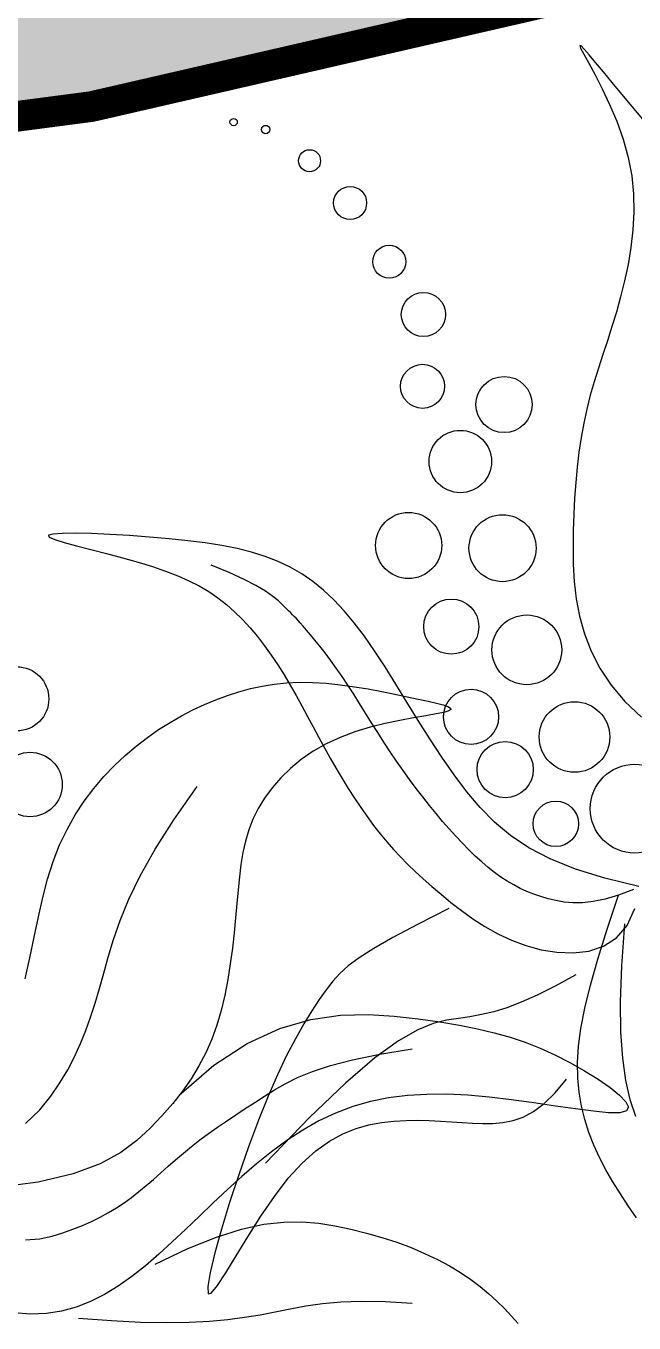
# Model space of a CAD drawing. Header units: millimetres. Extents: x -1030105 to 906887, y -616134 to 1220667.
# Drawn here: x -60315 to -59325, y 568395 to 570508 of the extents above; entities that cross this region are included whole.
import ezdxf

# ---------------------------------------------------------------- set-up
doc = ezdxf.new("R2010")
doc.units = ezdxf.units.MM
doc.header["$MEASUREMENT"] = 0
doc.linetypes.add('DASH', pattern=[0.35, 0.25, -0.1])
doc.linetypes.add('DASHED', pattern=[0.75, 0.5, -0.25])
doc.layers.add('A-Furniture', color=143, linetype='Continuous')
doc.layers.add('A-Tree', color=98, linetype='Continuous')

# ---------------------------------------------------------------- blocks, each defined once
blk = doc.blocks.new('FUR')
at = {"layer": 'A-Furniture'}
blk.add_spline([(-8924.5, 45569), (-9840.5, 46091), (-12717.5, 46169), (-14973, 44562.5), (-20083.5, 44491.5), (-23993, 44398), (-25667, 42475.5), (-25418.5, 38977.5), (-21694.5, 37961.5), (-18510.5, 39186), (-13807.5, 38872), (-11600.5, 38312), (-7940, 38737), (-6709.9, 41431.9), (-8090, 44723), (-8924.5, 45569)], degree=3, dxfattribs=at)
at = {"layer": 'A-Furniture', "color": 8, "linetype": 'DASH', "ltscale": 50}
blk.add_spline([(-24161.5, 43901.5), (-24929, 43197), (-25535, 41016.5), (-24810, 39236.5), (-22741, 38149.5), (-21173.5, 38284.5), (-19403.5, 39162), (-17511, 40056.5), (-14856, 39790), (-13171, 38926.5), (-10565.5, 38425), (-9218.9, 38750.4), (-8091.4, 39308.9), (-7137, 40371), (-6960.5, 41929), (-8203.4, 44461.9), (-10044.5, 45803.5), (-12023, 45569), (-13737, 44462.5), (-16065.5, 43902.5), (-18178.5, 43889), (-22821, 44399), (-24161.5, 43901.5)], degree=3, dxfattribs=at)
blk = doc.blocks.new('CAY8')
at = {"color": 0, "linetype": 'ByBlock'}
for p, q in [((228.54, 579.78), (227.78, 579.99)), ((227.78, 579.99), (228.43, 578.51)), ((228.43, 578.51), (230.56, 575.2)), ((230.56, 578.06), (228.54, 579.78)), ((233.71, 575.04), (230.56, 578.06)), ((230.56, 575.2), (233.91, 570.21)), ((237.82, 570.92), (233.71, 575.04)), ((233.91, 570.21), (238.16, 563.77)), ((242.77, 565.9), (237.82, 570.92)), ((248.41, 560.19), (242.77, 565.9)), ((238.16, 563.77), (242.98, 556.1)), ((254.6, 553.97), (248.41, 560.19)), ((242.98, 556.1), (248.06, 547.43)), ((261.18, 547.41), (254.6, 553.97)), ((248.06, 547.43), (253.06, 537.99)), ((268.04, 540.57), (261.18, 547.41)), ((253.06, 537.99), (257.66, 528)), ((257.66, 528), (261.54, 517.69)), ((261.54, 517.69), (264.43, 507.24)), ((264.43, 507.24), (266.38, 496.76)), ((266.38, 496.76), (267.5, 486.3)), ((267.5, 486.3), (267.88, 475.94)), ((267.88, 475.94), (267.63, 465.72)), ((267.63, 465.72), (266.87, 455.71)), ((266.87, 455.71), (265.69, 445.98)), ((265.69, 445.98), (264.21, 436.59)), ((264.21, 436.59), (262.51, 427.57)), ((262.51, 427.57), (260.69, 418.89)), ((260.69, 418.89), (258.78, 410.47)), ((258.78, 410.47), (256.86, 402.24)), ((256.86, 402.24), (255, 394.14)), ((255, 394.14), (253.24, 386.09)), ((253.24, 386.09), (251.67, 378.03)), ((251.67, 378.03), (250.32, 369.89)), ((250.32, 369.89), (249.27, 361.61)), ((249.27, 361.61), (248.5, 353.18)), ((248.5, 353.18), (247.99, 344.58)), ((247.99, 344.58), (247.72, 335.81)), ((247.72, 335.81), (247.68, 326.87)), ((247.68, 326.87), (247.85, 317.75)), ((247.85, 317.75), (248.2, 308.44)), ((248.2, 308.44), (248.72, 298.93)), ((248.72, 298.93), (249.42, 289.24)), ((249.42, 289.24), (250.42, 279.4)), ((250.42, 279.4), (251.88, 269.47)), ((-39.14, 271.99), (-46.72, 271.25)), ((-29.8, 272.59), (-39.14, 271.99)), ((-19.18, 273.06), (-29.8, 272.59)), ((-7.78, 273.39), (-19.18, 273.06)), ((3.92, 273.56), (-7.78, 273.39)), ((15.4, 273.55), (3.92, 273.56)), ((26.27, 273.37), (15.4, 273.55)), ((36.49, 272.96), (26.27, 273.37)), ((46.11, 272.28), (36.49, 272.96)), ((55.17, 271.29), (46.11, 272.28)), ((-52.02, 270.41), (-54.57, 269.45)), ((-54.57, 269.45), (-54.03, 268.41)), ((-54.03, 268.41), (-50.73, 267.27)), ((-46.72, 271.25), (-52.02, 270.41)), ((-50.73, 267.27), (-45.19, 266.03)), ((-45.19, 266.03), (-37.91, 264.7)), ((-37.91, 264.7), (-29.38, 263.28)), ((63.73, 269.93), (55.17, 271.29)), ((71.84, 268.17), (63.73, 269.93)), ((79.53, 265.95), (71.84, 268.17)), ((86.88, 263.24), (79.53, 265.95)), ((251.88, 269.47), (253.93, 259.52)), ((-29.38, 263.28), (-20.12, 261.76)), ((-20.12, 261.76), (-10.62, 260.15)), ((-10.62, 260.15), (-1.4, 258.44)), ((-1.4, 258.44), (7.15, 256.63)), ((7.15, 256.63), (15, 254.69)), ((51.88, 257.04), (41.09, 260.35)), ((60.77, 253.86), (51.88, 257.04)), ((93.91, 259.98), (86.88, 263.24)), ((100.71, 256.14), (93.91, 259.98)), ((253.93, 259.52), (256.73, 249.58)), ((15, 254.69), (22.23, 252.59)), ((22.23, 252.59), (28.92, 250.3)), ((28.92, 250.3), (35.15, 247.77)), ((67.98, 250.85), (60.77, 253.86)), ((73.73, 248.04), (67.98, 250.85)), ((107.32, 251.7), (100.71, 256.14)), ((113.82, 246.6), (107.32, 251.7)), ((256.73, 249.58), (260.44, 239.73)), ((35.15, 247.77), (40.98, 244.98)), ((40.98, 244.98), (46.51, 241.89)), ((46.51, 241.89), (51.81, 238.46)), ((78.24, 245.45), (73.73, 248.04)), ((81.71, 243.13), (78.24, 245.45)), ((84.37, 241.09), (81.71, 243.13)), ((120.27, 240.83), (113.82, 246.6)), ((51.81, 238.46), (56.94, 234.68)), ((56.94, 234.68), (61.91, 230.57)), ((86.43, 239.38), (84.37, 241.09)), ((88.08, 237.99), (86.43, 239.38)), ((89.44, 236.86), (88.08, 237.99)), ((90.62, 235.88), (89.44, 236.86)), ((91.72, 234.96), (90.62, 235.88)), ((92.83, 233.99), (91.72, 234.96)), ((94.07, 232.88), (92.83, 233.99)), ((126.72, 234.35), (120.27, 240.83)), ((133.26, 227.12), (126.72, 234.35)), ((260.44, 239.73), (265.19, 230.02)), ((61.91, 230.57), (66.75, 226.15)), ((66.75, 226.15), (71.44, 221.46)), ((95.52, 231.52), (94.07, 232.88)), ((97.29, 229.83), (95.52, 231.52)), ((99.46, 227.72), (97.29, 229.83)), ((102, 225.2), (99.46, 227.72)), ((139.94, 219.11), (133.26, 227.12)), ((265.19, 230.02), (271.15, 220.5)), ((71.44, 221.46), (75.99, 216.52)), ((104.87, 222.28), (102, 225.2)), ((108.02, 219), (104.87, 222.28)), ((111.39, 215.37), (108.02, 219)), ((146.81, 210.33), (139.94, 219.11)), ((271.15, 220.5), (278.45, 211.25)), ((75.99, 216.52), (80.4, 211.38)), ((80.4, 211.38), (84.69, 206.05)), ((114.94, 211.43), (111.39, 215.37)), ((118.63, 207.19), (114.94, 211.43)), ((278.45, 211.25), (287.23, 202.43)), ((84.69, 206.05), (88.84, 200.58)), ((122.39, 202.69), (118.63, 207.19)), ((153.88, 200.93), (146.81, 210.33)), ((83.59, 194.73), (90.67, 196.09)), ((88.84, 200.58), (92.88, 194.99)), ((90.67, 196.09), (98, 197.07)), ((98, 197.07), (105.64, 197.67)), ((105.64, 197.67), (113.6, 197.88)), ((113.6, 197.88), (121.77, 197.76)), ((121.77, 197.76), (130.02, 197.35)), ((126.21, 197.94), (122.39, 202.69)), ((130.05, 192.99), (126.21, 197.94)), ((130.02, 197.35), (138.21, 196.74)), ((138.21, 196.74), (146.19, 195.97)), ((161.15, 191.1), (153.88, 200.93)), ((287.23, 202.43), (297.6, 194.21)), ((57.06, 185.78), (63.52, 188.52)), ((63.52, 188.52), (70.07, 190.93)), ((70.07, 190.93), (76.74, 193)), ((76.74, 193), (83.59, 194.73)), ((92.88, 194.99), (96.82, 189.31)), ((96.82, 189.31), (100.69, 183.56)), ((133.94, 187.88), (130.05, 192.99)), ((146.19, 195.97), (153.84, 195.12)), ((153.84, 195.12), (161.01, 194.24)), ((161.01, 194.24), (167.57, 193.4)), ((168.62, 181.03), (161.15, 191.1)), ((167.57, 193.4), (173.38, 192.65)), ((173.38, 192.65), (178.33, 191.95)), ((178.33, 191.95), (182.28, 191.28)), ((182.28, 191.28), (185.12, 190.6)), ((185.12, 190.6), (186.74, 189.87)), ((187.02, 189.05), (185.83, 188.11)), ((186.74, 189.87), (187.02, 189.05)), ((44.24, 179.38), (50.65, 182.73)), ((50.65, 182.73), (57.06, 185.78)), ((100.69, 183.56), (104.5, 177.77)), ((137.87, 182.66), (133.94, 187.88)), ((141.85, 177.36), (137.87, 182.66)), ((165.88, 182.3), (158.1, 180.13)), ((172.83, 184.14), (165.88, 182.3)), ((176.29, 170.92), (168.62, 181.03)), ((178.65, 185.69), (172.83, 184.14)), ((183.06, 187), (178.65, 185.69)), ((185.83, 188.11), (183.06, 187)), ((31.51, 171.69), (37.86, 175.71)), ((37.86, 175.71), (44.24, 179.38)), ((104.5, 177.77), (108.29, 171.96)), ((141.16, 174.62), (132.59, 171.19)), ((149.76, 177.59), (141.16, 174.62)), ((145.87, 172.04), (141.85, 177.36)), ((158.1, 180.13), (149.76, 177.59)), ((19, 162.58), (25.22, 167.33)), ((25.22, 167.33), (31.51, 171.69)), ((108.29, 171.96), (112.08, 166.15)), ((112.08, 166.15), (115.89, 160.38)), ((124.33, 167.26), (116.62, 162.79)), ((132.59, 171.19), (124.33, 167.26)), ((149.94, 166.74), (145.87, 172.04)), ((154.05, 161.5), (149.94, 166.74)), ((184.14, 160.95), (176.29, 170.92)), ((12.88, 157.45), (19, 162.58)), ((116.62, 162.79), (109.53, 157.85)), ((115.89, 160.38), (119.74, 154.67)), ((158.22, 156.36), (154.05, 161.5)), ((192.19, 151.32), (184.14, 160.95)), ((1, 145.92), (6.87, 151.9)), ((6.87, 151.9), (12.88, 157.45)), ((103.06, 152.49), (97.23, 146.79)), ((109.53, 157.85), (103.06, 152.49)), ((119.74, 154.67), (123.67, 149.03)), ((162.43, 151.33), (158.22, 156.36)), ((166.68, 146.42), (162.43, 151.33)), ((200.42, 142.22), (192.19, 151.32)), ((-4.73, 139.49), (1, 145.92)), ((97.23, 146.79), (92.05, 140.81)), ((123.67, 149.03), (127.65, 143.5)), ((127.65, 143.5), (131.69, 138.08)), ((170.94, 141.63), (166.68, 146.42)), ((-10.23, 132.6), (-4.73, 139.49)), ((92.05, 140.81), (87.54, 134.62)), ((131.69, 138.08), (135.78, 132.81)), ((175.21, 136.98), (170.94, 141.63)), ((179.48, 132.46), (175.21, 136.98)), ((208.9, 133.8), (200.42, 142.22)), ((-15.47, 125.23), (-10.23, 132.6)), ((32.39, 111.14), (44.24, 131.51)), ((83.7, 128.3), (80.55, 121.91)), ((87.54, 134.62), (83.7, 128.3)), ((135.78, 132.81), (139.91, 127.69)), ((183.73, 128.09), (179.48, 132.46)), ((217.93, 126.12), (208.9, 133.8)), ((-20.36, 117.37), (-15.47, 125.23)), ((80.55, 121.91), (78.08, 115.5)), ((139.91, 127.69), (144.07, 122.75)), ((144.07, 122.75), (148.25, 118.02)), ((187.96, 123.87), (183.73, 128.09)), ((192.16, 119.81), (187.96, 123.87)), ((227.9, 119.19), (217.93, 126.12)), ((-24.86, 109.02), (-20.36, 117.37)), ((78.08, 115.5), (76.23, 109.03)), ((148.25, 118.02), (152.45, 113.5)), ((152.45, 113.5), (156.67, 109.21)), ((196.32, 115.92), (192.16, 119.81)), ((200.45, 112.22), (196.32, 115.92)), ((239.18, 113.02), (227.9, 119.19)), ((-28.89, 100.15), (-24.86, 109.02)), ((23.05, 93.06), (32.39, 111.14)), ((76.23, 109.03), (74.9, 102.45)), ((156.67, 109.21), (160.95, 105.11)), ((204.54, 108.71), (200.45, 112.22)), ((208.6, 105.41), (204.54, 108.71)), ((252.13, 107.61), (239.18, 113.02)), ((267.13, 103), (252.13, 107.61)), ((-32.39, 90.76), (-28.89, 100.15)), ((74.9, 102.45), (74.01, 95.7)), ((160.95, 105.11), (165.33, 101.14)), ((165.33, 101.14), (169.88, 97.26)), ((212.62, 102.34), (208.6, 105.41)), ((216.61, 99.5), (212.62, 102.34)), ((220.56, 96.91), (216.61, 99.5)), ((284.56, 99.18), (267.13, 103)), ((304.78, 96.18), (284.56, 99.18)), ((-35.31, 80.83), (-32.39, 90.76)), ((15.85, 77.03), (23.05, 93.06)), ((74.01, 95.7), (73.47, 88.72)), ((169.88, 97.26), (174.65, 93.41)), ((174.65, 93.41), (179.68, 89.55)), ((224.48, 94.59), (220.56, 96.91)), ((228.39, 92.51), (224.48, 94.59)), ((232.31, 90.66), (228.39, 92.51)), ((236.27, 89.04), (232.31, 90.66)), ((301.86, 94.11), (293.47, 90.05)), ((73.47, 88.72), (73.19, 81.47)), ((179.68, 89.55), (185.03, 85.62)), ((185.03, 85.62), (190.75, 81.57)), ((240.29, 87.62), (236.27, 89.04)), ((244.4, 86.4), (240.29, 87.62)), ((248.62, 85.35), (244.4, 86.4)), ((252.97, 84.46), (248.62, 85.35)), ((257.49, 83.75), (252.97, 84.46)), ((262.27, 83.32), (257.49, 83.75)), ((267.4, 83.31), (262.27, 83.32)), ((272.99, 83.84), (267.4, 83.31)), ((279.13, 85.06), (272.99, 83.84)), ((285.92, 87.08), (279.13, 85.06)), ((293.47, 90.05), (285.92, 87.08)), ((288.61, 69.73), (293.47, 90.05)), ((299.89, 73.02), (303.5, 83.23)), ((-37.62, 70.35), (-35.31, 80.83)), ((10.44, 62.79), (15.85, 77.03)), ((73.19, 81.47), (73.09, 73.87)), ((190.75, 81.57), (196.88, 77.38)), ((196.88, 77.38), (203.44, 73.16)), ((-39.45, 59.38), (-37.62, 70.35)), ((73.09, 73.87), (73.07, 65.89)), ((195.87, 73.77), (178.66, 62.9)), ((203.44, 73.16), (210.4, 69.04)), ((210.4, 69.04), (217.78, 65.14)), ((284.74, 51.98), (288.61, 69.73)), ((294.37, 65.29), (299.89, 73.02)), ((298.38, 73.77), (298.74, 49.32)), ((6.47, 50.08), (10.44, 62.79)), ((73.07, 65.89), (73.06, 57.47)), ((178.66, 62.9), (165.09, 54.03)), ((217.78, 65.14), (225.58, 61.62)), ((225.58, 61.62), (233.78, 58.59)), ((287.3, 59.77), (294.37, 65.29)), ((-40.98, 47.95), (-39.45, 59.38)), ((73.06, 57.47), (72.99, 48.71)), ((165.09, 54.03), (154.62, 46.76)), ((233.78, 58.59), (242.38, 56.19)), ((242.38, 56.19), (251.39, 54.57)), ((251.39, 54.57), (260.74, 53.86)), ((260.74, 53.86), (270.1, 54.32)), ((270.1, 54.32), (279.08, 56.2)), ((279.08, 56.2), (287.3, 59.77)), ((-42.38, 36.11), (-40.98, 47.95)), ((3.59, 38.66), (6.47, 50.08)), ((72.99, 48.71), (72.79, 39.7)), ((154.62, 46.76), (146.68, 40.69)), ((281.8, 36.49), (284.74, 51.98)), ((298.74, 49.32), (299.82, 28.47)), ((1.43, 28.28), (3.59, 38.66)), ((72.79, 39.7), (72.4, 30.54)), ((146.68, 40.69), (140.72, 35.43)), ((272.75, 41.76), (261.45, 34.15)), ((-43.84, 23.9), (-42.38, 36.11)), ((72.4, 30.54), (71.77, 21.33)), ((136.18, 30.56), (132.5, 25.69)), ((140.72, 35.43), (136.18, 30.56)), ((261.45, 34.15), (251.45, 27.99)), ((279.74, 22.95), (281.8, 36.49)), ((-45.52, 11.39), (-43.84, 23.9)), ((-0.34, 18.67), (1.43, 28.28)), ((132.5, 25.69), (129.13, 20.42)), ((242.54, 23.09), (234.51, 19.25)), ((251.45, 27.99), (242.54, 23.09)), ((278.5, 11.07), (279.74, 22.95)), ((299.82, 28.47), (301.57, 10.79)), ((-2.04, 9.61), (-0.34, 18.67)), ((71.77, 21.33), (70.82, 12.16)), ((129.13, 20.42), (125.61, 14.4)), ((227.15, 16.27), (220.27, 13.96)), ((234.51, 19.25), (227.15, 16.27)), ((-3.8, 0.99), (-2.04, 9.61)), ((70.82, 12.16), (69.49, 3.15)), ((125.61, 14.4), (121.86, 7.48)), ((138.72, 6.42), (154.8, 8.28)), ((154.8, 8.28), (169.91, 8.68)), ((169.91, 8.68), (183.86, 8.26)), ((183.86, 8.26), (196.54, 7.58)), ((200.31, 8.92), (192.84, 6.38)), ((196.54, 7.58), (208.09, 6.7)), ((207.08, 10.55), (200.31, 8.92)), ((213.64, 12.12), (207.08, 10.55)), ((220.27, 13.96), (213.64, 12.12)), ((278.03, 0.54), (278.5, 11.07)), ((301.57, 10.79), (303.95, -4.16)), ((-5.7, -7.3), (-3.8, 0.99)), ((69.49, 3.15), (67.73, -5.61)), ((104.28, -4.35), (121.82, 2.43)), ((121.86, 7.48), (117.93, -0.44)), ((121.82, 2.43), (138.72, 6.42)), ((184.13, 1.95), (173.64, -5.36)), ((192.84, 6.38), (184.13, 1.95)), ((208.09, 6.7), (218.72, 5.56)), ((218.72, 5.56), (228.6, 4.13)), ((228.6, 4.13), (237.95, 2.34)), ((237.95, 2.34), (246.96, 0.16)), ((246.96, 0.16), (255.82, -2.47)), ((278.26, -8.96), (278.03, 0.54)), ((-7.81, -15.35), (-5.7, -7.3)), ((67.73, -5.61), (65.48, -14.05)), ((86.27, -14.58), (104.28, -4.35)), ((117.93, -0.44), (113.85, -9.46)), ((173.64, -5.36), (160.83, -16.53)), ((255.82, -2.47), (264.74, -5.61)), ((264.74, -5.61), (273.81, -9.25)), ((303.95, -4.16), (306.91, -16.82)), ((65.48, -14.05), (62.71, -22.2)), ((67.96, -28.92), (86.27, -14.58)), ((113.85, -9.46), (109.63, -19.68)), ((148.03, -18.67), (163.37, -14.07)), ((163.37, -14.07), (181.99, -9.34)), ((273.81, -9.25), (282.7, -13.26)), ((279.16, -17.73), (278.26, -8.96)), ((282.7, -13.26), (291.01, -17.45)), ((-10.23, -23.24), (-7.81, -15.35)), ((62.71, -22.2), (59.4, -30.13)), ((109.63, -19.68), (105.33, -31.2)), ((135.52, -23.14), (148.03, -18.67)), ((160.83, -16.53), (145.14, -32.56)), ((266.81, -27.66), (272.75, -19.06)), ((280.65, -26.03), (279.16, -17.73)), ((291.01, -17.45), (298.31, -21.62)), ((298.31, -21.62), (304.18, -25.59)), ((306.91, -16.82), (310.43, -27.63)), ((-13.03, -31.08), (-10.23, -23.24)), ((49.53, -48.02), (67.96, -28.92)), ((59.4, -30.13), (55.55, -37.89)), ((117.09, -31.8), (125.36, -27.52)), ((125.36, -27.52), (135.52, -23.14)), ((260.99, -34.39), (266.81, -27.66)), ((282.71, -33.95), (280.65, -26.03)), ((304.18, -25.59), (308.21, -29.17)), ((308.21, -29.17), (309.98, -32.18)), ((310.43, -27.63), (314.45, -37.03)), ((-16.29, -38.95), (-13.03, -31.08)), ((105.33, -31.2), (100.96, -44.12)), ((104.36, -40.17), (110.25, -36.02)), ((110.25, -36.02), (117.09, -31.8)), ((145.14, -32.56), (126.03, -54.41)), ((181.52, -36.69), (170.77, -39.02)), ((192.7, -35), (181.52, -36.69)), ((204.32, -33.92), (192.7, -35)), ((216.4, -33.39), (204.32, -33.92)), ((228.97, -33.35), (216.4, -33.39)), ((241.96, -33.75), (228.97, -33.35)), ((255, -34.42), (241.96, -33.75)), ((267.64, -35.19), (255, -34.42)), ((255.25, -39.49), (260.99, -34.39)), ((279.42, -35.89), (267.64, -35.19)), ((289.91, -36.33), (279.42, -35.89)), ((285.29, -41.54), (282.71, -33.95)), ((298.64, -36.35), (289.91, -36.33)), ((305.18, -35.78), (298.64, -36.35)), ((309.06, -34.42), (305.18, -35.78)), ((309.98, -32.18), (309.06, -34.42)), ((-20.09, -46.96), (-16.29, -38.95)), ((55.55, -37.89), (51.14, -45.55)), ((93.68, -48.38), (98.97, -44.29)), ((100.96, -44.12), (96.56, -58.55)), ((98.97, -44.29), (104.36, -40.17)), ((160.42, -42.06), (150.47, -45.84)), ((170.77, -39.02), (160.42, -42.06)), ((243.88, -45.77), (249.56, -43.21)), ((249.56, -43.21), (255.25, -39.49)), ((288.36, -48.84), (285.29, -41.54)), ((-24.62, -55.18), (-20.09, -46.96)), ((51.14, -45.55), (46.15, -53.18)), ((83.26, -56.53), (88.43, -52.46)), ((88.43, -52.46), (93.68, -48.38)), ((140.88, -50.43), (131.64, -55.84)), ((150.47, -45.84), (140.88, -50.43)), ((167.97, -53.57), (175.04, -52.14)), ((175.04, -52.14), (181.98, -51.13)), ((181.98, -51.13), (188.76, -50.44)), ((188.76, -50.44), (195.41, -50)), ((195.41, -50), (201.91, -49.74)), ((201.91, -49.74), (208.27, -49.58)), ((208.27, -49.58), (214.5, -49.44)), ((214.5, -49.44), (220.6, -49.25)), ((220.6, -49.25), (226.57, -48.94)), ((226.57, -48.94), (232.42, -48.4)), ((232.42, -48.4), (238.17, -47.42)), ((238.17, -47.42), (243.88, -45.77)), ((291.89, -55.91), (288.36, -48.84)), ((-30.39, -63.63), (-24.62, -55.18)), ((46.15, -53.18), (40.56, -60.83)), ((78.18, -60.6), (83.26, -56.53)), ((96.56, -58.55), (92.19, -74.42)), ((126.03, -54.41), (102.97, -83.09)), ((131.64, -55.84), (122.72, -61.99)), ((146.15, -62.15), (153.49, -58.39)), ((153.49, -58.39), (160.77, -55.59)), ((160.77, -55.59), (167.97, -53.57)), ((295.82, -62.78), (291.89, -55.91)), ((-38.03, -72.32), (-30.39, -63.63)), ((40.56, -60.83), (34.36, -68.57)), ((68.37, -68.79), (73.21, -64.68)), ((73.21, -64.68), (78.18, -60.6)), ((122.72, -61.99), (114.11, -68.78)), ((131.42, -73.3), (138.78, -67.06)), ((138.78, -67.06), (146.15, -62.15)), ((300.13, -69.52), (295.82, -62.78)), ((34.36, -68.57), (27.37, -76.41)), ((59.19, -77.1), (63.69, -72.93)), ((63.69, -72.93), (68.37, -68.79)), ((92.19, -74.42), (87.99, -91.07)), ((114.11, -68.78), (105.77, -76.1)), ((124.1, -81.07), (131.42, -73.3)), ((304.78, -76.15), (300.13, -69.52)), ((27.37, -76.41), (18.72, -84.22)), ((50.73, -85.57), (54.88, -81.33)), ((54.88, -81.33), (59.19, -77.1)), ((105.77, -76.1), (97.69, -83.85)), ((116.85, -90.56), (124.1, -81.07)), ((309.73, -82.73), (304.78, -76.15)), ((314.91, -89.25), (309.73, -82.73)), ((18.72, -84.22), (7.36, -91.8)), ((42.77, -93.98), (46.71, -89.79)), ((46.71, -89.79), (50.73, -85.57)), ((97.69, -83.85), (89.82, -91.92)), ((320.27, -95.71), (314.91, -89.25)), ((7.36, -91.8), (-7.73, -98.96)), ((38.89, -98.09), (42.77, -93.98)), ((89.82, -91.92), (82.16, -100.2)), ((87.99, -91.07), (84.14, -107.68)), ((109.72, -101.77), (116.85, -90.56)), ((-27.6, -105.52), (-53.28, -111.28)), ((-7.73, -98.96), (-27.6, -105.52)), ((31.12, -105.95), (35.01, -102.09)), ((35.01, -102.09), (38.89, -98.09)), ((82.16, -100.2), (74.67, -108.58)), ((102.85, -114.03), (109.72, -101.77)), ((23.1, -113.16), (27.16, -109.65)), ((27.16, -109.65), (31.12, -105.95)), ((74.67, -108.58), (67.33, -116.97)), ((84.14, -107.68), (80.81, -123.44)), ((10, -122.66), (14.55, -119.64)), ((14.55, -119.64), (18.91, -116.48)), ((18.91, -116.48), (23.1, -113.16)), ((67.33, -116.97), (60.1, -125.26)), ((92.41, -122.42), (105.04, -118.49)), ((96.41, -126.47), (102.85, -114.03)), ((105.04, -118.49), (116.44, -116.17)), ((116.44, -116.17), (126.9, -115.15)), ((126.9, -115.15), (136.73, -115.13)), ((136.73, -115.13), (146.22, -115.79)), ((146.22, -115.79), (155.59, -116.87)), ((155.59, -116.87), (164.85, -118.31)), ((164.85, -118.31), (173.94, -120.08)), ((173.94, -120.08), (182.79, -122.16)), ((0.2, -128.33), (5.23, -125.55)), ((5.23, -125.55), (10, -122.66)), ((60.1, -125.26), (52.93, -133.34)), ((80.81, -123.44), (78.19, -137.52)), ((78.27, -128.28), (92.41, -122.42)), ((90.55, -138.24), (96.41, -126.47)), ((182.79, -122.16), (191.34, -124.52)), ((191.34, -124.52), (199.52, -127.15)), ((199.52, -127.15), (207.28, -130.03)), ((-16.82, -136.18), (-10.75, -133.66)), ((-10.75, -133.66), (-5.11, -131.03)), ((-5.11, -131.03), (0.2, -128.33)), ((52.93, -133.34), (45.78, -141.13)), ((62.31, -136.37), (78.27, -128.28)), ((207.28, -130.03), (214.56, -133.13)), ((214.56, -133.13), (221.3, -136.42)), ((-32.01, -139.67), (-23.73, -138.3)), ((-23.73, -138.3), (-16.82, -136.18)), ((45.78, -141.13), (38.6, -148.52)), ((44.24, -147), (62.31, -136.37)), ((78.19, -137.52), (76.44, -149.11)), ((85.45, -148.49), (90.55, -138.24)), ((221.3, -136.42), (227.54, -139.9)), ((227.54, -139.9), (233.33, -143.52)), ((38.6, -148.52), (31.35, -155.4)), ((76.44, -149.11), (75.74, -157.38)), ((81.26, -156.36), (85.45, -148.49)), ((233.33, -143.52), (238.71, -147.27)), ((238.71, -147.27), (243.75, -151.11)), ((31.35, -155.4), (23.99, -161.69)), ((75.74, -157.38), (76.27, -161.52)), ((78.15, -160.99), (81.26, -156.36)), ((153.6, -159.47), (165.51, -157.95)), ((165.51, -157.95), (179.13, -156.96)), ((179.13, -156.96), (194.8, -156.6)), ((243.75, -151.11), (248.49, -155.04)), ((248.49, -155.04), (252.98, -159.01)), ((23.99, -161.69), (16.48, -167.27)), ((76.27, -161.52), (78.15, -160.99)), ((124.64, -166.06), (133.51, -163.64)), ((133.51, -163.64), (143.05, -161.4)), ((143.05, -161.4), (153.6, -159.47)), ((252.98, -159.01), (257.27, -163.01)), ((8.76, -172.07), (0.78, -176.02)), ((16.48, -167.27), (8.76, -172.07)), ((88.98, -175.46), (98.57, -173.33)), ((98.57, -173.33), (107.51, -171.01)), ((107.51, -171.01), (116.09, -168.55)), ((116.09, -168.55), (124.64, -166.06)), ((-7.51, -179.08), (-16.19, -181.21)), ((0.78, -176.02), (-7.51, -179.08)), ((38.7, -181.36), (53.6, -180.36)), ((53.6, -180.36), (66.76, -179.01)), ((66.76, -179.01), (78.47, -177.37)), ((78.47, -177.37), (88.98, -175.46)), ((-25.3, -182.37), (-34.91, -182.5)), ((-16.19, -181.21), (-25.3, -182.37)), ((2.6, -182.21), (21.79, -181.99)), ((21.79, -181.99), (38.7, -181.36))]:
    blk.add_line(p, q, dxfattribs=at)
for centre, radius in [((31.48, 518.08), 2.13), ((50.36, 515.38), 2.43), ((77.34, 499.54), 6.4), ((102.97, 477.14), 9.6), ((128.6, 445.12), 9.6), ((151.02, 416.31), 12.81), ((154.22, 374.69), 12.81), ((202.27, 368.29), 16.32), ((179.85, 333.08), 18.12), ((208.68, 285.06), 19.47), ((154.22, 281.86), 19.21), ((183.05, 237.04), 16.01), ((227.9, 227.44), 20.25), ((199.07, 185.82), 16.01), ((259.93, 179.42), 20.51), ((-64.67, 173.13), 18.67), ((221.49, 157.01), 16.32), ((298.38, 141), 25.83), ((-52.61, 124.22), 18.74), ((253.53, 128.2), 13.2)]:
    blk.add_circle(centre, radius, dxfattribs=at)
blk = doc.blocks.new('CÂY')
at = {"layer": 'A-Tree', "color": 8, "ltscale": 10, "xscale": 2.803183510899544, "yscale": 2.803183510899544, "zscale": 2.803183510899544, "rotation": 354.9766722930542}
blk.add_blockref('CAY8', (29001.7, 59801), dxfattribs=at)
blk = doc.blocks.new('BỐ TRÍ LAY OUT')
at = {"layer": 'A-Furniture', "color": 3}
for name, p in [('CÂY', (4286.8, 4469.3)), ('FUR', (48783.7, 18654.7))]:
    blk.add_blockref(name, p, dxfattribs=at)
blk = doc.blocks.new('KIẾN TRÚC')
h = blk.add_hatch(color=9)
h.dxf.hatch_style = 1
edge = h.paths.add_edge_path(flags=16)
edge.add_line((62282, 27412), (55232.8, 27412))
edge.add_arc((32545.5, 30716.7), 22926.7, 284.53695, 351.71258, ccw=False)
edge.add_line((38300.2, 8523.9), (13217.5, 8523.9))
edge.add_arc((23753.1, 24110.8), 18813.6, 227.76772, 235.9443, ccw=False)
edge.add_arc((7788.8, 12733.4), 4187, 236.059, 322.4361, ccw=False)
edge.add_arc((13873.6, 18503.3), 12505.3, 190.83274, 227.66057, ccw=False)
edge.add_arc((25477.5, 20792.2), 24332.7, 180.68322, 190.99113, ccw=False)
edge.add_arc((3282.9, 20557.2), 2137.1, 101.0808, 181.4794, ccw=False)
edge.add_line((2872.2, 22654.5), (4986.1, 23013.1))
edge.add_arc((28039.7, 24288.4), 23088.9, 153.20143, 183.1663, ccw=False)
edge.add_arc((10232.3, 40544.6), 6483.1, 182.84011, 244.39627, ccw=False)
edge.add_arc((-6425, 39970.9), 10185.3, 1.42081, 26.70696)
edge.add_arc((10590.6, 49414.3), 9292.7, 144.71332, 211.57549, ccw=False)
edge.add_arc((-12326.2, 64090.2), 17935.6, 328.73754, 356.18995)
edge.add_arc((16735.3, 62308.6), 11181, 84.12439, 176.97619, ccw=False)
edge.add_arc((20709, 99752.5), 26473.2, 263.86537, 288.48696)
edge.add_arc((35667.4, 54479.7), 21207.1, 73.35107, 108.03024, ccw=False)
edge.add_arc((44765.5, 84516.2), 10177.4, 252.72587, 285.71301)
edge.add_arc((49659, 68416), 6655.6, 49.49954, 108.73112, ccw=False)
edge.add_arc((48035, 66009.8), 9545.5, -2.32883, 51.46764, ccw=False)
edge.add_line((57572.7, 65622), (49483.5, 65623.9))
edge.add_line((49483.5, 65623.9), (62282, 65623.9))
edge.add_line((62282, 65623.9), (62282, 27412))
h.paths.add_polyline_path([(0, 77895.5), (64428.5, 77895.5), (64428.5, -0.6), (-1.8, 0.6)])

msp = doc.modelspace()

# ---------------------------------------------------------------- linework, layer by layer
at = {"color": 1, "linetype": 'DASHED', "ltscale": 1000, "const_width": 50}
msp.add_lwpolyline([(-95670.364, 506057.713, -0.19761791), (-98776.491, 504407.853, -0.19338508), (-101327.467, 505136.268, -0.16208929), (-105187.325, 512029.486, -0.0450071), (-105631.937, 516378.538, -0.3659413), (-103906.296, 518530.956), (-101743.903, 518897.849, -0.13573939), (-99338.882, 530570.34, -0.27501789), (-103021.373, 536099.914, 0.1107815), (-104104.837, 540424.903, -0.30031009), (-103773.282, 550658.847, 0.12035997), (-101208.65, 558774.911, -0.42886811), (-88898.579, 569307.403, 0.10784716), (-77675.159, 570521.933, -0.15248199), (-65035.161, 570674.305, 0.14493581), (-59256.799, 570595.58, -0.2643588), (-52796.995, 569353.41, -0.2237263), (-49205.795, 561498.47), (-44496.55, 561500.412), (-44496.55, 523288.529), (-51545.676, 523288.529, -0.30113937), (-68478.283, 504400.412), (-93560.982, 504400.412, -0.03627546), (-95670.364, 506057.713)], format="xyb", dxfattribs=at)

# ---------------------------------------------------------------- block references
at = {"color": 3}
for name, p in [('KIẾN TRÚC', (-106778.5, 495876.5)), ('BỐ TRÍ LAY OUT', (-93480.293, 504642.113))]:
    msp.add_blockref(name, p, dxfattribs=at)

doc.saveas('drawing.dxf')
